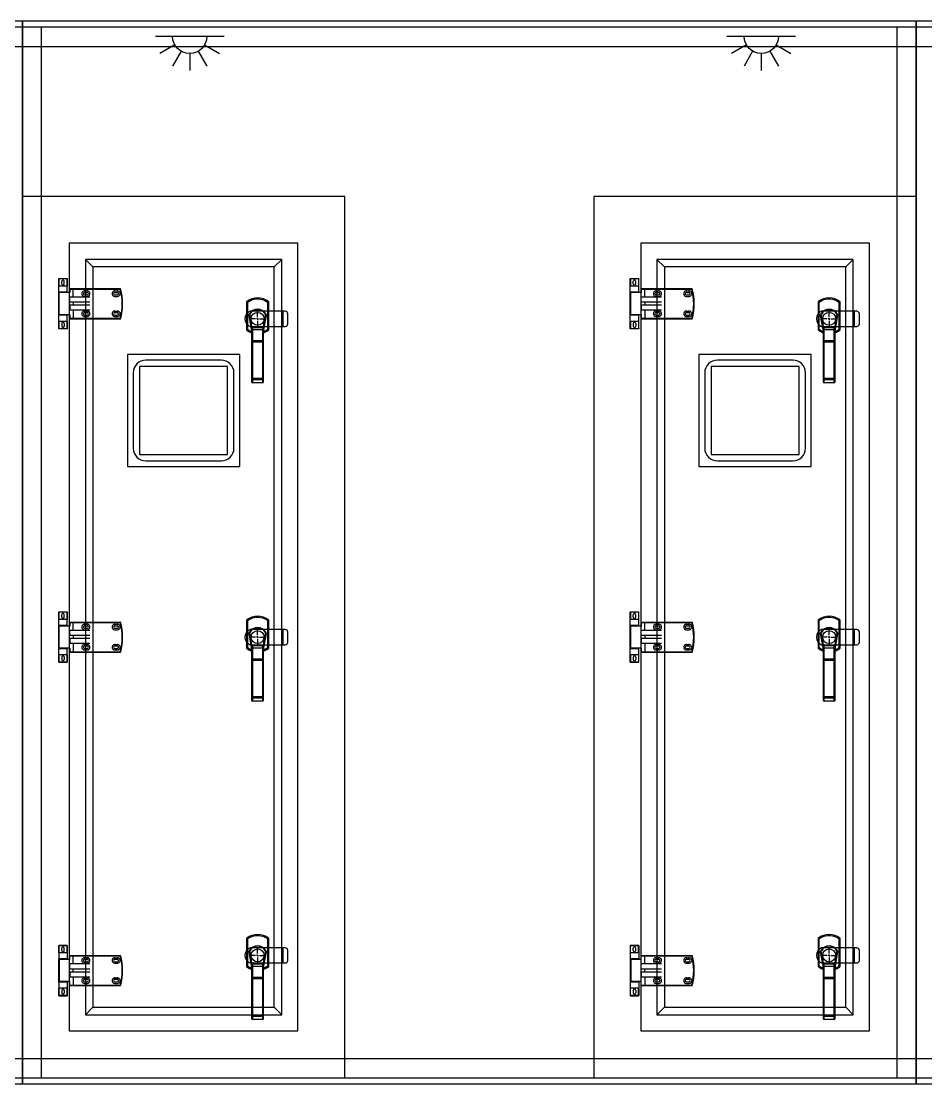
# Model space of a CAD drawing. Header units: millimetres. Extents: x -7350 to 21750, y -6100 to 14306.
# Drawn here: x 6410 to 8206, y 6 to 2110 of the extents above; entities that cross this region are included whole.
import ezdxf

# ---------------------------------------------------------------- set-up
doc = ezdxf.new("R2010")
doc.units = ezdxf.units.MM
for name, color, linetype in [('____', 7, 'Continuous'), ('Dim', 1, 'Continuous'), ('McDoor', 7, 'Continuous'), ('McFrame', 7, 'Continuous')]:
    doc.layers.add(name, color=color, linetype=linetype)

# ---------------------------------------------------------------- blocks, each defined once
blk = doc.blocks.new('MXE-B5 P P-Door_660_1750')
for p, q in [((640, 1750, 0), (0, 1750, 0)), ((0, 1750, 0), (0, 0, 0)), ((640, 0, 0), (640, 1750, 0)), ((125, 1625, 0), (140, 1610, 0)), ((515, 1625, 0), (125, 1625, 0)), ((125, 1625, 0), (125, 125, 0)), ((515, 1625, 0), (500, 1610, 0)), ((515, 125, 0), (515, 1625, 0)), ((500, 1610, 0), (140, 1610, 0)), ((140, 1610, 0), (140, 140, 0)), ((500, 140, 0), (500, 1610, 0)), ((445, 1540.9, 0), (445, 1484.9, 0)), ((447.4, 1486.1, 0), (447.4, 1539.7, 0)), ((486.6, 1539.7, 0), (486.6, 1486.1, 0)), ((489, 1484.9, 0), (489, 1540.9, 0)), ((456.4, 1488.7, 0), (451.5, 1516.4, 0)), ((482.5, 1516.4, 0), (477.6, 1488.7, 0)), ((449.5, 1513.9, 0), (455, 1482.8, 0)), ((479, 1482.8, 0), (484.5, 1513.9, 0)), ((455, 1484.6, 0), (455, 1483.9, 0)), ((455, 1483.9, 0), (455, 1461.3, 0)), ((457.4, 1485.7, 0), (457.4, 1489.4, 0)), ((476.6, 1489.4, 0), (457.4, 1489.4, 0)), ((457.4, 1485.7, 0), (476.6, 1485.7, 0)), ((457.4, 1463.2, 0), (457.4, 1485.7, 0)), ((476.6, 1489.4, 0), (476.6, 1485.7, 0)), ((476.6, 1485.7, 0), (476.6, 1463.2, 0)), ((479, 1482.8, 0), (479.2, 1485, 0)), ((479, 1483.9, 0), (479, 1484.6, 0)), ((479, 1461.3, 0), (479, 1483.9, 0)), ((457.4, 1461.3, 0), (455, 1461.3, 0)), ((455, 1461.3, 0), (455, 1388.5, 0)), ((457.4, 1461.3, 0), (457.4, 1463.2, 0)), ((476.6, 1463.2, 0), (457.4, 1463.2, 0)), ((457.4, 1461.3, 0), (476.6, 1461.3, 0)), ((457.4, 1388.5, 0), (457.4, 1461.3, 0)), ((476.6, 1461.3, 0), (476.6, 1463.2, 0)), ((476.6, 1461.3, 0), (479, 1461.3, 0)), ((476.6, 1461.3, 0), (476.6, 1388.5, 0)), ((479, 1388.5, 0), (479, 1461.3, 0)), ((457.4, 1388.5, 0), (455, 1388.5, 0)), ((455, 1388.5, 0), (455, 1382.1, 0)), ((457.4, 1388.5, 0), (457.4, 1386.3, 0)), ((476.6, 1388.5, 0), (457.4, 1388.5, 0)), ((457.4, 1386.3, 0), (476.6, 1386.3, 0)), ((457.4, 1379.9, 0), (457.4, 1386.3, 0)), ((457.4, 1379.9, 0), (457.4, 1379.7, 0)), ((476.6, 1379.9, 0), (457.4, 1379.9, 0)), ((476.6, 1379.7, 0), (457.4, 1379.7, 0)), ((479, 1388.5, 0), (476.6, 1388.5, 0)), ((476.6, 1388.5, 0), (476.6, 1386.3, 0)), ((476.6, 1386.3, 0), (476.6, 1379.9, 0)), ((476.6, 1379.9, 0), (476.6, 1379.7, 0)), ((479, 1382.1, 0), (479, 1388.5, 0)), ((445, 908.9, 0), (445, 852.9, 0)), ((447.4, 854.1, 0), (447.4, 907.7, 0)), ((486.6, 907.7, 0), (486.6, 854.1, 0)), ((489, 852.9, 0), (489, 908.9, 0)), ((456.4, 856.7, 0), (451.5, 884.4, 0)), ((482.5, 884.4, 0), (477.6, 856.7, 0)), ((449.5, 881.9, 0), (455, 850.8, 0)), ((479, 850.8, 0), (484.5, 881.9, 0)), ((455, 852.6, 0), (455, 851.9, 0)), ((455, 851.9, 0), (455, 829.3, 0)), ((457.4, 853.7, 0), (457.4, 857.4, 0)), ((476.6, 857.4, 0), (457.4, 857.4, 0)), ((457.4, 853.7, 0), (476.6, 853.7, 0)), ((457.4, 831.2, 0), (457.4, 853.7, 0)), ((476.6, 857.4, 0), (476.6, 853.7, 0)), ((476.6, 853.7, 0), (476.6, 831.2, 0)), ((479, 850.8, 0), (479.2, 853, 0)), ((479, 851.9, 0), (479, 852.6, 0)), ((479, 829.3, 0), (479, 851.9, 0)), ((457.4, 829.3, 0), (455, 829.3, 0)), ((455, 829.3, 0), (455, 756.5, 0)), ((457.4, 829.3, 0), (457.4, 831.2, 0)), ((476.6, 831.2, 0), (457.4, 831.2, 0)), ((457.4, 829.3, 0), (476.6, 829.3, 0)), ((457.4, 756.5, 0), (457.4, 829.3, 0)), ((476.6, 829.3, 0), (476.6, 831.2, 0)), ((476.6, 829.3, 0), (479, 829.3, 0)), ((476.6, 829.3, 0), (476.6, 756.5, 0)), ((479, 756.5, 0), (479, 829.3, 0)), ((457.4, 756.5, 0), (455, 756.5, 0)), ((455, 756.5, 0), (455, 750.1, 0)), ((457.4, 756.5, 0), (457.4, 754.3, 0)), ((476.6, 756.5, 0), (457.4, 756.5, 0)), ((457.4, 754.3, 0), (476.6, 754.3, 0)), ((457.4, 747.9, 0), (457.4, 754.3, 0)), ((457.4, 747.9, 0), (457.4, 747.7, 0)), ((476.6, 747.9, 0), (457.4, 747.9, 0)), ((476.6, 747.7, 0), (457.4, 747.7, 0)), ((479, 756.5, 0), (476.6, 756.5, 0)), ((476.6, 756.5, 0), (476.6, 754.3, 0)), ((476.6, 754.3, 0), (476.6, 747.9, 0)), ((476.6, 747.9, 0), (476.6, 747.7, 0)), ((479, 750.1, 0), (479, 756.5, 0)), ((445, 276.9, 0), (445, 220.9, 0)), ((447.4, 222.1, 0), (447.4, 275.7, 0)), ((486.6, 275.7, 0), (486.6, 222.1, 0)), ((489, 220.9, 0), (489, 276.9, 0)), ((449.5, 249.9, 0), (455, 218.8, 0)), ((456.4, 224.7, 0), (451.5, 252.4, 0)), ((482.5, 252.4, 0), (477.6, 224.7, 0)), ((479, 218.8, 0), (484.5, 249.9, 0)), ((455, 220.6, 0), (455, 219.9, 0)), ((455, 219.9, 0), (455, 197.3, 0)), ((457.4, 221.7, 0), (457.4, 225.4, 0)), ((476.6, 225.4, 0), (457.4, 225.4, 0)), ((457.4, 221.7, 0), (476.6, 221.7, 0)), ((457.4, 199.2, 0), (457.4, 221.7, 0)), ((476.6, 225.4, 0), (476.6, 221.7, 0)), ((476.6, 221.7, 0), (476.6, 199.2, 0)), ((479, 218.8, 0), (479.2, 221, 0)), ((479, 219.9, 0), (479, 220.6, 0)), ((479, 197.3, 0), (479, 219.9, 0)), ((457.4, 197.3, 0), (455, 197.3, 0)), ((455, 197.3, 0), (455, 124.5, 0)), ((457.4, 197.3, 0), (457.4, 199.2, 0)), ((476.6, 199.2, 0), (457.4, 199.2, 0)), ((457.4, 197.3, 0), (476.6, 197.3, 0)), ((457.4, 124.5, 0), (457.4, 197.3, 0)), ((476.6, 197.3, 0), (476.6, 199.2, 0)), ((476.6, 197.3, 0), (479, 197.3, 0)), ((476.6, 197.3, 0), (476.6, 124.5, 0)), ((479, 124.5, 0), (479, 197.3, 0)), ((140, 140, 0), (125, 125, 0)), ((140, 140, 0), (500, 140, 0)), ((500, 140, 0), (515, 125, 0)), ((125, 125, 0), (515, 125, 0)), ((457.4, 124.5, 0), (455, 124.5, 0)), ((455, 124.5, 0), (455, 118.1, 0)), ((457.4, 124.5, 0), (457.4, 122.3, 0)), ((476.6, 124.5, 0), (457.4, 124.5, 0)), ((457.4, 122.3, 0), (476.6, 122.3, 0)), ((457.4, 115.9, 0), (457.4, 122.3, 0)), ((457.4, 115.9, 0), (457.4, 115.7, 0)), ((476.6, 115.9, 0), (457.4, 115.9, 0)), ((476.6, 115.7, 0), (457.4, 115.7, 0)), ((479, 124.5, 0), (476.6, 124.5, 0)), ((476.6, 124.5, 0), (476.6, 122.3, 0)), ((476.6, 122.3, 0), (476.6, 115.9, 0)), ((476.6, 115.9, 0), (476.6, 115.7, 0)), ((479, 118.1, 0), (479, 124.5, 0)), ((0, 0, 0), (640, 0, 0))]:
    blk.add_line(p, q)
at = {"elevation": 0}
for points in [[(450.8, 1516.8), (450.8, 1516.8), (450.8, 1516.8), (450.9, 1516.7), (451, 1516.7), (451.1, 1516.6), (451.2, 1516.6), (451.3, 1516.5), (451.5, 1516.4)], [(483.2, 1516.8), (483.2, 1516.8), (483.2, 1516.8), (483.1, 1516.7), (483, 1516.7), (482.9, 1516.6), (482.8, 1516.6), (482.7, 1516.5), (482.5, 1516.4)], [(454.8, 1485), (454.9, 1484), (454.9, 1483.4), (455, 1482.9), (455, 1482.8)], [(456.4, 1488.7), (456.4, 1488.6), (456.5, 1488.5), (456.6, 1488.4), (456.6, 1488.3), (456.7, 1488.2), (456.8, 1488.1), (456.8, 1488.1), (456.9, 1488)], [(477.1, 1488), (477.2, 1488.1), (477.2, 1488.1), (477.3, 1488.2), (477.4, 1488.3), (477.4, 1488.4), (477.5, 1488.5), (477.6, 1488.6), (477.6, 1488.7)], [(450.8, 884.8), (450.8, 884.8), (450.8, 884.8), (450.9, 884.7), (451, 884.7), (451.1, 884.6), (451.2, 884.6), (451.3, 884.5), (451.5, 884.4)], [(483.2, 884.8), (483.2, 884.8), (483.2, 884.8), (483.1, 884.7), (483, 884.7), (482.9, 884.6), (482.8, 884.6), (482.7, 884.5), (482.5, 884.4)], [(454.8, 853), (454.9, 852), (454.9, 851.4), (455, 850.9), (455, 850.8)], [(456.4, 856.7), (456.4, 856.6), (456.5, 856.5), (456.6, 856.4), (456.6, 856.3), (456.7, 856.2), (456.8, 856.1), (456.8, 856.1), (456.9, 856)], [(477.1, 856), (477.2, 856.1), (477.2, 856.1), (477.3, 856.2), (477.4, 856.3), (477.4, 856.4), (477.5, 856.5), (477.6, 856.6), (477.6, 856.7)], [(450.8, 252.8), (450.8, 252.8), (450.8, 252.8), (450.9, 252.7), (451, 252.7), (451.1, 252.6), (451.2, 252.6), (451.3, 252.5), (451.5, 252.4)], [(483.2, 252.8), (483.2, 252.8), (483.2, 252.8), (483.1, 252.7), (483, 252.7), (482.9, 252.6), (482.8, 252.6), (482.7, 252.5), (482.5, 252.4)], [(454.8, 221), (454.9, 220), (454.9, 219.4), (455, 218.9), (455, 218.8)], [(456.4, 224.7), (456.4, 224.6), (456.5, 224.5), (456.6, 224.4), (456.6, 224.3), (456.7, 224.2), (456.8, 224.1), (456.8, 224.1), (456.9, 224)], [(477.1, 224), (477.2, 224.1), (477.2, 224.1), (477.3, 224.2), (477.4, 224.3), (477.4, 224.4), (477.5, 224.5), (477.6, 224.6), (477.6, 224.7)]]:
    blk.add_lwpolyline(points, dxfattribs=at)
for points in [[(452, 1492), (522, 1492, 0.414214), (527, 1497), (527, 1517, 0.414214), (522, 1522), (452, 1522)], [(452, 860), (522, 860, 0.414214), (527, 865), (527, 885, 0.414214), (522, 890), (452, 890)], [(452, 228), (522, 228, 0.414214), (527, 233), (527, 253, 0.414214), (522, 258), (452, 258)]]:
    blk.add_lwpolyline(points, format="xyb", dxfattribs=at)
for centre in [(467, 1507, 0), (467, 875, 0), (467, 243, 0)]:
    blk.add_circle(centre, 12.8)
for centre, radius, start, end in [((467, 1512.9, 0), 35.6, 51.8428, 128.1572), ((467, 1512.9, 0), 33.2, 78.3893, 126.1713), ((467, 1512.9, 0), 33.2, 53.8287, 102.95), ((458.2, 1507, 0), 16.3, 112.6199, 247.3801), ((467, 1507, 0), 18.9, 31.1991, 148.8009), ((467, 1507, 0), 18.1, 31.1991, 148.8009), ((450.3, 1514, 0), 0.8, 157.2035, 190), ((483.7, 1514, 0), 0.8, 350, 22.7965), ((467, 1512.9, 0), 35.6, 231.8428, 250.3062), ((467, 1512.9, 0), 33.2, 233.8287, 248.817), ((454.5, 1484.5, 0), 0.518, 4.6656, 55.412), ((457.2, 1483.6, 0), 2.18, 83.4591, 171.4483), ((452.6, 1482.4, 0), 2.4, 0, 10), ((476.8, 1483.6, 0), 2.18, 8.5517, 96.5409), ((467, 1512.9, 0), 33.2, 291.183, 306.1713), ((479.5, 1484.5, 0), 0.518, 124.5882, 175.3345), ((467, 1512.9, 0), 35.6, 289.6938, 308.1572), ((481.4, 1482.4, 0), 2.4, 170, 180), ((457.2, 1461, 0), 2.18, 83.4591, 171.4483), ((476.8, 1461, 0), 2.18, 8.5518, 96.5408), ((457.3, 1388.6, 0), 2.31, 182.5367, 272.3301), ((457.3, 1382.2, 0), 2.31, 182.5367, 272.3301), ((457.4, 1382.1, 0), 2.4, 180, 270), ((476.7, 1388.6, 0), 2.31, 267.67, 357.4633), ((476.7, 1382.2, 0), 2.31, 267.67, 357.4633), ((476.6, 1382.1, 0), 2.4, 270, 0), ((467, 880.9, 0), 35.6, 51.8428, 128.1572), ((467, 880.9, 0), 33.2, 78.3893, 126.1713), ((467, 880.9, 0), 33.2, 53.8287, 102.95), ((458.2, 875, 0), 16.3, 112.6199, 247.3801), ((467, 875, 0), 18.9, 31.1991, 148.8009), ((467, 875, 0), 18.1, 31.1991, 148.8009), ((450.3, 882, 0), 0.8, 157.2035, 190), ((483.7, 882, 0), 0.8, 350, 22.7965), ((467, 880.9, 0), 35.6, 231.8428, 250.3062), ((467, 880.9, 0), 33.2, 233.8287, 248.817), ((454.5, 852.5, 0), 0.518, 4.6656, 55.412), ((457.2, 851.6, 0), 2.18, 83.4591, 171.4483), ((452.6, 850.4, 0), 2.4, 0, 10), ((476.8, 851.6, 0), 2.18, 8.5517, 96.5409), ((467, 880.9, 0), 33.2, 291.183, 306.1713), ((479.5, 852.5, 0), 0.518, 124.5882, 175.3345), ((467, 880.9, 0), 35.6, 289.6938, 308.1572), ((481.4, 850.4, 0), 2.4, 170, 180), ((457.2, 829, 0), 2.18, 83.4591, 171.4483), ((476.8, 829, 0), 2.18, 8.5518, 96.5408), ((457.3, 756.6, 0), 2.31, 182.5367, 272.3301), ((457.3, 750.2, 0), 2.31, 182.5367, 272.3301), ((457.4, 750.1, 0), 2.4, 180, 270), ((476.7, 756.6, 0), 2.31, 267.67, 357.4633), ((476.7, 750.2, 0), 2.31, 267.67, 357.4633), ((476.6, 750.1, 0), 2.4, 270, 0), ((467, 248.9, 0), 35.6, 51.8428, 128.1572), ((467, 248.9, 0), 33.2, 78.3893, 126.1713), ((467, 248.9, 0), 33.2, 53.8287, 102.95), ((458.2, 243, 0), 16.3, 112.6199, 247.3801), ((467, 243, 0), 18.9, 31.1991, 148.8009), ((467, 243, 0), 18.1, 31.1991, 148.8009), ((450.3, 250, 0), 0.8, 157.2035, 190), ((483.7, 250, 0), 0.8, 350, 22.7965), ((467, 248.9, 0), 35.6, 231.8428, 250.3062), ((467, 248.9, 0), 33.2, 233.8287, 248.817), ((454.5, 220.5, 0), 0.518, 4.6656, 55.412), ((457.2, 219.6, 0), 2.18, 83.4591, 171.4483), ((452.6, 218.4, 0), 2.4, 0, 10), ((476.8, 219.6, 0), 2.18, 8.5517, 96.5409), ((467, 248.9, 0), 33.2, 291.183, 306.1713), ((479.5, 220.5, 0), 0.518, 124.5882, 175.3345), ((467, 248.9, 0), 35.6, 289.6938, 308.1572), ((481.4, 218.4, 0), 2.4, 170, 180), ((457.2, 197, 0), 2.18, 83.4591, 171.4483), ((476.8, 197, 0), 2.18, 8.5518, 96.5408), ((457.3, 124.6, 0), 2.31, 182.5367, 272.3301), ((457.3, 118.2, 0), 2.31, 182.5367, 272.3301), ((457.4, 118.1, 0), 2.4, 180, 270), ((476.7, 124.6, 0), 2.31, 267.67, 357.4633), ((476.7, 118.2, 0), 2.31, 267.67, 357.4633), ((476.6, 118.1, 0), 2.4, 270, 0)]:
    blk.add_arc(centre, radius, start, end)
for points in [[(445, 1540.9, 0), (445.8, 1540.5, 0), (446.6, 1540.1, 0), (447.4, 1539.7, 0)], [(489, 1540.9, 0), (488.2, 1540.5, 0), (487.4, 1540.1, 0), (486.6, 1539.7, 0)], [(447.4, 1486.1, 0), (446.6, 1485.7, 0), (445.8, 1485.3, 0), (445, 1484.9, 0)], [(456.9, 1488, 0), (457.1, 1488.4, 0), (457.2, 1488.9, 0), (457.4, 1489.4, 0)], [(477.1, 1488, 0), (476.9, 1488.4, 0), (476.8, 1488.9, 0), (476.6, 1489.4, 0)], [(489, 1484.9, 0), (488.2, 1485.3, 0), (487.4, 1485.7, 0), (486.6, 1486.1, 0)], [(445, 908.9, 0), (445.8, 908.5, 0), (446.6, 908.1, 0), (447.4, 907.7, 0)], [(489, 908.9, 0), (488.2, 908.5, 0), (487.4, 908.1, 0), (486.6, 907.7, 0)], [(447.4, 854.1, 0), (446.6, 853.7, 0), (445.8, 853.3, 0), (445, 852.9, 0)], [(456.9, 856, 0), (457.1, 856.4, 0), (457.2, 856.9, 0), (457.4, 857.4, 0)], [(477.1, 856, 0), (476.9, 856.4, 0), (476.8, 856.9, 0), (476.6, 857.4, 0)], [(489, 852.9, 0), (488.2, 853.3, 0), (487.4, 853.7, 0), (486.6, 854.1, 0)], [(445, 276.9, 0), (445.8, 276.5, 0), (446.6, 276.1, 0), (447.4, 275.7, 0)], [(489, 276.9, 0), (488.2, 276.5, 0), (487.4, 276.1, 0), (486.6, 275.7, 0)], [(447.4, 222.1, 0), (446.6, 221.7, 0), (445.8, 221.3, 0), (445, 220.9, 0)], [(456.9, 224, 0), (457.1, 224.4, 0), (457.2, 224.9, 0), (457.4, 225.4, 0)], [(477.1, 224, 0), (476.9, 224.4, 0), (476.8, 224.9, 0), (476.6, 225.4, 0)], [(489, 220.9, 0), (488.2, 221.3, 0), (487.4, 221.7, 0), (486.6, 222.1, 0)]]:
    blk.add_open_spline(points, degree=3)
for points, knots in [([(450.8, 1516.8, 0), (450.6, 1516.6, 0), (450.5, 1516.3, 0), (450.2, 1515.8, 0), (450.1, 1515.6, 0), (449.9, 1515.1, 0), (449.8, 1514.9, 0), (449.6, 1514.6, 0), (449.6, 1514.5, 0), (449.6, 1514.4, 0), (449.6, 1514.4, 0), (449.5, 1514.3, 0), (449.5, 1514.3, 0), (449.5, 1514.3, 0)], [0, 0, 0, 0, 0.25, 0.25, 0.5, 0.5, 0.75, 0.75, 0.875, 0.875, 0.9375, 0.9375, 1, 1, 1, 1]), ([(449.5, 1513.9, 0), (449.5, 1513.9, 0), (449.5, 1513.9, 0), (449.6, 1514, 0), (449.6, 1514.1, 0), (449.7, 1514.3, 0), (449.8, 1514.4, 0), (450, 1514.6, 0), (450, 1514.7, 0), (450.2, 1514.9, 0), (450.3, 1515.1, 0), (450.5, 1515.3, 0), (450.7, 1515.5, 0), (451, 1515.9, 0), (451.2, 1516.1, 0), (451.5, 1516.4, 0)], [0, 0, 0, 0, 0.125, 0.125, 0.25, 0.25, 0.375, 0.375, 0.5, 0.5, 0.625, 0.625, 0.75, 0.75, 1, 1, 1, 1]), ([(482.5, 1516.4, 0), (482.8, 1516.1, 0), (483, 1515.9, 0), (483.4, 1515.5, 0), (483.5, 1515.3, 0), (483.7, 1515.1, 0), (483.8, 1514.9, 0), (484, 1514.7, 0), (484, 1514.6, 0), (484.2, 1514.4, 0), (484.3, 1514.3, 0), (484.4, 1514.1, 0), (484.4, 1514, 0), (484.5, 1513.9, 0), (484.5, 1513.9, 0), (484.5, 1513.9, 0)], [0, 0, 0, 0, 0.25, 0.25, 0.375, 0.375, 0.5, 0.5, 0.625, 0.625, 0.75, 0.75, 0.875, 0.875, 1, 1, 1, 1]), ([(484.5, 1514.3, 0), (484.5, 1514.3, 0), (484.5, 1514.3, 0), (484.4, 1514.4, 0), (484.4, 1514.4, 0), (484.4, 1514.5, 0), (484.4, 1514.6, 0), (484.3, 1514.8, 0), (484.2, 1514.9, 0), (484.1, 1515.1, 0), (484.1, 1515.2, 0), (483.9, 1515.6, 0), (483.8, 1515.8, 0), (483.5, 1516.3, 0), (483.4, 1516.6, 0), (483.2, 1516.8, 0)], [0, 0, 0, 0, 0.0625, 0.0625, 0.125, 0.125, 0.25, 0.25, 0.375, 0.375, 0.5, 0.5, 0.75, 0.75, 1, 1, 1, 1]), ([(456.4, 1488.7, 0), (456.3, 1488.5, 0), (456.1, 1488.4, 0), (455.8, 1488.1, 0), (455.7, 1488, 0), (455.5, 1487.7, 0), (455.4, 1487.6, 0), (455.2, 1487.3, 0), (455.1, 1487.2, 0), (454.9, 1486.7, 0), (454.8, 1486.4, 0), (454.7, 1485.7, 0), (454.7, 1485.3, 0), (454.8, 1485, 0)], [0, 0, 0, 0, 0.125, 0.125, 0.25, 0.25, 0.375, 0.375, 0.5, 0.5, 0.75, 0.75, 1, 1, 1, 1]), ([(455, 1484.6, 0), (455, 1484.7, 0), (455, 1484.9, 0), (455.1, 1485.2, 0), (455.1, 1485.4, 0), (455.2, 1485.7, 0), (455.3, 1485.8, 0), (455.5, 1486.1, 0), (455.6, 1486.2, 0), (455.8, 1486.4, 0), (455.9, 1486.5, 0), (456.2, 1486.8, 0), (456.3, 1486.9, 0), (456.5, 1487.2, 0), (456.6, 1487.4, 0), (456.8, 1487.7, 0), (456.8, 1487.8, 0), (456.9, 1488, 0)], [0, 0, 0, 0, 0.125, 0.125, 0.25, 0.25, 0.375, 0.375, 0.5, 0.5, 0.625, 0.625, 0.75, 0.75, 0.875, 0.875, 1, 1, 1, 1]), ([(456.4, 1488.7, 0), (456.5, 1488.8, 0), (456.7, 1488.9, 0), (456.9, 1489, 0), (457, 1489.2, 0), (457.2, 1489.3, 0), (457.4, 1489.4, 0), (457.4, 1489.4, 0), (457.4, 1489.4, 0), (457.4, 1489.4, 0)], [0, 0, 0, 0, 0.000785588, 0.000785588, 0.000785588, 0.001571314, 0.001571314, 0.001571314, 0.001586806, 0.001586806, 0.001586806, 0.001586806]), ([(477.6, 1488.7, 0), (477.5, 1488.8, 0), (477.3, 1488.9, 0), (477.1, 1489, 0), (477, 1489.2, 0), (476.8, 1489.3, 0), (476.6, 1489.4, 0), (476.6, 1489.4, 0), (476.6, 1489.4, 0), (476.6, 1489.4, 0)], [0, 0, 0, 0, 0.000785588, 0.000785588, 0.000785588, 0.001571314, 0.001571314, 0.001571314, 0.001586806, 0.001586806, 0.001586806, 0.001586806]), ([(477.1, 1488, 0), (477.2, 1487.8, 0), (477.2, 1487.7, 0), (477.4, 1487.4, 0), (477.5, 1487.2, 0), (477.7, 1486.9, 0), (477.8, 1486.8, 0), (478.1, 1486.5, 0), (478.2, 1486.4, 0), (478.4, 1486.2, 0), (478.5, 1486.1, 0), (478.7, 1485.8, 0), (478.8, 1485.7, 0), (478.9, 1485.4, 0), (478.9, 1485.2, 0), (479, 1484.9, 0), (479, 1484.7, 0), (479, 1484.6, 0)], [0, 0, 0, 0, 0.125, 0.125, 0.25, 0.25, 0.375, 0.375, 0.5, 0.5, 0.625, 0.625, 0.75, 0.75, 0.875, 0.875, 1, 1, 1, 1]), ([(479.2, 1485, 0), (479.3, 1485.3, 0), (479.3, 1485.7, 0), (479.2, 1486.2, 0), (479.2, 1486.4, 0), (479.1, 1486.7, 0), (479.1, 1486.9, 0), (478.9, 1487.2, 0), (478.8, 1487.3, 0), (478.6, 1487.6, 0), (478.5, 1487.7, 0), (478.3, 1488, 0), (478.2, 1488.1, 0), (477.9, 1488.4, 0), (477.7, 1488.5, 0), (477.6, 1488.7, 0)], [0, 0, 0, 0, 0.25, 0.25, 0.375, 0.375, 0.5, 0.5, 0.625, 0.625, 0.75, 0.75, 0.875, 0.875, 1, 1, 1, 1]), ([(450.8, 884.8, 0), (450.6, 884.6, 0), (450.5, 884.3, 0), (450.2, 883.8, 0), (450.1, 883.6, 0), (449.9, 883.1, 0), (449.8, 882.9, 0), (449.6, 882.6, 0), (449.6, 882.5, 0), (449.6, 882.4, 0), (449.6, 882.4, 0), (449.5, 882.3, 0), (449.5, 882.3, 0), (449.5, 882.3, 0)], [0, 0, 0, 0, 0.25, 0.25, 0.5, 0.5, 0.75, 0.75, 0.875, 0.875, 0.9375, 0.9375, 1, 1, 1, 1]), ([(449.5, 881.9, 0), (449.5, 881.9, 0), (449.5, 881.9, 0), (449.6, 882, 0), (449.6, 882.1, 0), (449.7, 882.3, 0), (449.8, 882.4, 0), (450, 882.6, 0), (450, 882.7, 0), (450.2, 882.9, 0), (450.3, 883.1, 0), (450.5, 883.3, 0), (450.7, 883.5, 0), (451, 883.9, 0), (451.2, 884.1, 0), (451.5, 884.4, 0)], [0, 0, 0, 0, 0.125, 0.125, 0.25, 0.25, 0.375, 0.375, 0.5, 0.5, 0.625, 0.625, 0.75, 0.75, 1, 1, 1, 1]), ([(482.5, 884.4, 0), (482.8, 884.1, 0), (483, 883.9, 0), (483.4, 883.5, 0), (483.5, 883.3, 0), (483.7, 883.1, 0), (483.8, 882.9, 0), (484, 882.7, 0), (484, 882.6, 0), (484.2, 882.4, 0), (484.3, 882.3, 0), (484.4, 882.1, 0), (484.4, 882, 0), (484.5, 881.9, 0), (484.5, 881.9, 0), (484.5, 881.9, 0)], [0, 0, 0, 0, 0.25, 0.25, 0.375, 0.375, 0.5, 0.5, 0.625, 0.625, 0.75, 0.75, 0.875, 0.875, 1, 1, 1, 1]), ([(484.5, 882.3, 0), (484.5, 882.3, 0), (484.5, 882.3, 0), (484.4, 882.4, 0), (484.4, 882.4, 0), (484.4, 882.5, 0), (484.4, 882.6, 0), (484.3, 882.8, 0), (484.2, 882.9, 0), (484.1, 883.1, 0), (484.1, 883.2, 0), (483.9, 883.6, 0), (483.8, 883.8, 0), (483.5, 884.3, 0), (483.4, 884.6, 0), (483.2, 884.8, 0)], [0, 0, 0, 0, 0.0625, 0.0625, 0.125, 0.125, 0.25, 0.25, 0.375, 0.375, 0.5, 0.5, 0.75, 0.75, 1, 1, 1, 1]), ([(456.4, 856.7, 0), (456.3, 856.5, 0), (456.1, 856.4, 0), (455.8, 856.1, 0), (455.7, 856, 0), (455.5, 855.7, 0), (455.4, 855.6, 0), (455.2, 855.3, 0), (455.1, 855.2, 0), (454.9, 854.7, 0), (454.8, 854.4, 0), (454.7, 853.7, 0), (454.7, 853.3, 0), (454.8, 853, 0)], [0, 0, 0, 0, 0.125, 0.125, 0.25, 0.25, 0.375, 0.375, 0.5, 0.5, 0.75, 0.75, 1, 1, 1, 1]), ([(455, 852.6, 0), (455, 852.7, 0), (455, 852.9, 0), (455.1, 853.2, 0), (455.1, 853.4, 0), (455.2, 853.7, 0), (455.3, 853.8, 0), (455.5, 854.1, 0), (455.6, 854.2, 0), (455.8, 854.4, 0), (455.9, 854.5, 0), (456.2, 854.8, 0), (456.3, 854.9, 0), (456.5, 855.2, 0), (456.6, 855.4, 0), (456.8, 855.7, 0), (456.8, 855.8, 0), (456.9, 856, 0)], [0, 0, 0, 0, 0.125, 0.125, 0.25, 0.25, 0.375, 0.375, 0.5, 0.5, 0.625, 0.625, 0.75, 0.75, 0.875, 0.875, 1, 1, 1, 1]), ([(456.4, 856.7, 0), (456.5, 856.8, 0), (456.7, 856.9, 0), (456.9, 857, 0), (457, 857.2, 0), (457.2, 857.3, 0), (457.4, 857.4, 0), (457.4, 857.4, 0), (457.4, 857.4, 0), (457.4, 857.4, 0)], [0, 0, 0, 0, 0.000785588, 0.000785588, 0.000785588, 0.001571314, 0.001571314, 0.001571314, 0.001586806, 0.001586806, 0.001586806, 0.001586806]), ([(477.6, 856.7, 0), (477.5, 856.8, 0), (477.3, 856.9, 0), (477.1, 857, 0), (477, 857.2, 0), (476.8, 857.3, 0), (476.6, 857.4, 0), (476.6, 857.4, 0), (476.6, 857.4, 0), (476.6, 857.4, 0)], [0, 0, 0, 0, 0.000785588, 0.000785588, 0.000785588, 0.001571314, 0.001571314, 0.001571314, 0.001586806, 0.001586806, 0.001586806, 0.001586806]), ([(477.1, 856, 0), (477.2, 855.8, 0), (477.2, 855.7, 0), (477.4, 855.4, 0), (477.5, 855.2, 0), (477.7, 854.9, 0), (477.8, 854.8, 0), (478.1, 854.5, 0), (478.2, 854.4, 0), (478.4, 854.2, 0), (478.5, 854.1, 0), (478.7, 853.8, 0), (478.8, 853.7, 0), (478.9, 853.4, 0), (478.9, 853.2, 0), (479, 852.9, 0), (479, 852.7, 0), (479, 852.6, 0)], [0, 0, 0, 0, 0.125, 0.125, 0.25, 0.25, 0.375, 0.375, 0.5, 0.5, 0.625, 0.625, 0.75, 0.75, 0.875, 0.875, 1, 1, 1, 1]), ([(479.2, 853, 0), (479.3, 853.3, 0), (479.3, 853.7, 0), (479.2, 854.2, 0), (479.2, 854.4, 0), (479.1, 854.7, 0), (479.1, 854.9, 0), (478.9, 855.2, 0), (478.8, 855.3, 0), (478.6, 855.6, 0), (478.5, 855.7, 0), (478.3, 856, 0), (478.2, 856.1, 0), (477.9, 856.4, 0), (477.7, 856.5, 0), (477.6, 856.7, 0)], [0, 0, 0, 0, 0.25, 0.25, 0.375, 0.375, 0.5, 0.5, 0.625, 0.625, 0.75, 0.75, 0.875, 0.875, 1, 1, 1, 1]), ([(450.8, 252.8, 0), (450.6, 252.6, 0), (450.5, 252.3, 0), (450.2, 251.8, 0), (450.1, 251.6, 0), (449.9, 251.1, 0), (449.8, 250.9, 0), (449.6, 250.6, 0), (449.6, 250.5, 0), (449.6, 250.4, 0), (449.6, 250.4, 0), (449.5, 250.3, 0), (449.5, 250.3, 0), (449.5, 250.3, 0)], [0, 0, 0, 0, 0.25, 0.25, 0.5, 0.5, 0.75, 0.75, 0.875, 0.875, 0.9375, 0.9375, 1, 1, 1, 1]), ([(484.5, 250.3, 0), (484.5, 250.3, 0), (484.5, 250.3, 0), (484.4, 250.4, 0), (484.4, 250.4, 0), (484.4, 250.5, 0), (484.4, 250.6, 0), (484.3, 250.8, 0), (484.2, 250.9, 0), (484.1, 251.1, 0), (484.1, 251.2, 0), (483.9, 251.6, 0), (483.8, 251.8, 0), (483.5, 252.3, 0), (483.4, 252.6, 0), (483.2, 252.8, 0)], [0, 0, 0, 0, 0.0625, 0.0625, 0.125, 0.125, 0.25, 0.25, 0.375, 0.375, 0.5, 0.5, 0.75, 0.75, 1, 1, 1, 1]), ([(449.5, 249.9, 0), (449.5, 249.9, 0), (449.5, 249.9, 0), (449.6, 250, 0), (449.6, 250.1, 0), (449.7, 250.3, 0), (449.8, 250.4, 0), (450, 250.6, 0), (450, 250.7, 0), (450.2, 250.9, 0), (450.3, 251.1, 0), (450.5, 251.3, 0), (450.7, 251.5, 0), (451, 251.9, 0), (451.2, 252.1, 0), (451.5, 252.4, 0)], [0, 0, 0, 0, 0.125, 0.125, 0.25, 0.25, 0.375, 0.375, 0.5, 0.5, 0.625, 0.625, 0.75, 0.75, 1, 1, 1, 1]), ([(482.5, 252.4, 0), (482.8, 252.1, 0), (483, 251.9, 0), (483.4, 251.5, 0), (483.5, 251.3, 0), (483.7, 251.1, 0), (483.8, 250.9, 0), (484, 250.7, 0), (484, 250.6, 0), (484.2, 250.4, 0), (484.3, 250.3, 0), (484.4, 250.1, 0), (484.4, 250, 0), (484.5, 249.9, 0), (484.5, 249.9, 0), (484.5, 249.9, 0)], [0, 0, 0, 0, 0.25, 0.25, 0.375, 0.375, 0.5, 0.5, 0.625, 0.625, 0.75, 0.75, 0.875, 0.875, 1, 1, 1, 1]), ([(456.4, 224.7, 0), (456.3, 224.5, 0), (456.1, 224.4, 0), (455.8, 224.1, 0), (455.7, 224, 0), (455.5, 223.7, 0), (455.4, 223.6, 0), (455.2, 223.3, 0), (455.1, 223.2, 0), (454.9, 222.7, 0), (454.8, 222.4, 0), (454.7, 221.7, 0), (454.7, 221.3, 0), (454.8, 221, 0)], [0, 0, 0, 0, 0.125, 0.125, 0.25, 0.25, 0.375, 0.375, 0.5, 0.5, 0.75, 0.75, 1, 1, 1, 1]), ([(455, 220.6, 0), (455, 220.7, 0), (455, 220.9, 0), (455.1, 221.2, 0), (455.1, 221.4, 0), (455.2, 221.7, 0), (455.3, 221.8, 0), (455.5, 222.1, 0), (455.6, 222.2, 0), (455.8, 222.4, 0), (455.9, 222.5, 0), (456.2, 222.8, 0), (456.3, 222.9, 0), (456.5, 223.2, 0), (456.6, 223.4, 0), (456.8, 223.7, 0), (456.8, 223.8, 0), (456.9, 224, 0)], [0, 0, 0, 0, 0.125, 0.125, 0.25, 0.25, 0.375, 0.375, 0.5, 0.5, 0.625, 0.625, 0.75, 0.75, 0.875, 0.875, 1, 1, 1, 1]), ([(456.4, 224.7, 0), (456.5, 224.8, 0), (456.7, 224.9, 0), (456.9, 225, 0), (457, 225.2, 0), (457.2, 225.3, 0), (457.4, 225.4, 0), (457.4, 225.4, 0), (457.4, 225.4, 0), (457.4, 225.4, 0)], [0, 0, 0, 0, 0.000785588, 0.000785588, 0.000785588, 0.001571314, 0.001571314, 0.001571314, 0.001586806, 0.001586806, 0.001586806, 0.001586806]), ([(477.6, 224.7, 0), (477.5, 224.8, 0), (477.3, 224.9, 0), (477.1, 225, 0), (477, 225.2, 0), (476.8, 225.3, 0), (476.6, 225.4, 0), (476.6, 225.4, 0), (476.6, 225.4, 0), (476.6, 225.4, 0)], [0, 0, 0, 0, 0.000785588, 0.000785588, 0.000785588, 0.001571314, 0.001571314, 0.001571314, 0.001586806, 0.001586806, 0.001586806, 0.001586806]), ([(477.1, 224, 0), (477.2, 223.8, 0), (477.2, 223.7, 0), (477.4, 223.4, 0), (477.5, 223.2, 0), (477.7, 222.9, 0), (477.8, 222.8, 0), (478.1, 222.5, 0), (478.2, 222.4, 0), (478.4, 222.2, 0), (478.5, 222.1, 0), (478.7, 221.8, 0), (478.8, 221.7, 0), (478.9, 221.4, 0), (478.9, 221.2, 0), (479, 220.9, 0), (479, 220.7, 0), (479, 220.6, 0)], [0, 0, 0, 0, 0.125, 0.125, 0.25, 0.25, 0.375, 0.375, 0.5, 0.5, 0.625, 0.625, 0.75, 0.75, 0.875, 0.875, 1, 1, 1, 1]), ([(479.2, 221, 0), (479.3, 221.3, 0), (479.3, 221.7, 0), (479.2, 222.2, 0), (479.2, 222.4, 0), (479.1, 222.7, 0), (479.1, 222.9, 0), (478.9, 223.2, 0), (478.8, 223.3, 0), (478.6, 223.6, 0), (478.5, 223.7, 0), (478.3, 224, 0), (478.2, 224.1, 0), (477.9, 224.4, 0), (477.7, 224.5, 0), (477.6, 224.7, 0)], [0, 0, 0, 0, 0.25, 0.25, 0.375, 0.375, 0.5, 0.5, 0.625, 0.625, 0.75, 0.75, 0.875, 0.875, 1, 1, 1, 1])]:
    blk.add_open_spline(points, degree=3, knots=knots)
at = {"layer": 'Dim', "color": 0}
for p, q in [((467, 1511, 0), (467, 1521.8, 0)), ((463, 1507, 0), (452.2, 1507, 0)), ((467, 1507, 0), (465, 1507, 0)), ((467, 1507, 0), (465, 1507, 0)), ((467, 1507, 0), (467, 1509, 0)), ((467, 1507, 0), (467, 1509, 0)), ((467, 1507, 0), (469, 1507, 0)), ((467, 1507, 0), (467, 1505, 0)), ((467, 1507, 0), (469, 1507, 0)), ((467, 1507, 0), (467, 1505, 0)), ((467, 1503, 0), (467, 1492.2, 0)), ((471, 1507, 0), (481.8, 1507, 0)), ((467, 879, 0), (467, 889.8, 0)), ((463, 875, 0), (452.2, 875, 0)), ((467, 875, 0), (465, 875, 0)), ((467, 875, 0), (465, 875, 0)), ((467, 875, 0), (467, 877, 0)), ((467, 875, 0), (467, 877, 0)), ((467, 875, 0), (469, 875, 0)), ((467, 875, 0), (467, 873, 0)), ((467, 875, 0), (469, 875, 0)), ((467, 875, 0), (467, 873, 0)), ((467, 871, 0), (467, 860.2, 0)), ((471, 875, 0), (481.8, 875, 0)), ((467, 247, 0), (467, 257.8, 0)), ((463, 243, 0), (452.2, 243, 0)), ((467, 243, 0), (465, 243, 0)), ((467, 243, 0), (465, 243, 0)), ((467, 243, 0), (467, 245, 0)), ((467, 243, 0), (467, 245, 0)), ((467, 243, 0), (469, 243, 0)), ((467, 243, 0), (467, 241, 0)), ((467, 243, 0), (469, 243, 0)), ((467, 243, 0), (467, 241, 0)), ((467, 239, 0), (467, 228.2, 0)), ((471, 243, 0), (481.8, 243, 0))]:
    blk.add_line(p, q, dxfattribs=at)
at = {"layer": 'McFrame', "color": 5}
for p, q in [((547, 1657, 0), (93, 1657, 0)), ((93, 1657, 0), (93, 93, 0)), ((547, 93, 0), (547, 1657, 0)), ((78, 1576.5, 0), (78, 1581.5, 0)), ((83, 1576.5, 0), (83, 1581.5, 0)), ((89, 1572, 0), (72, 1572, 0)), ((89, 1560, 0), (72, 1560, 0)), ((73, 1515, 0), (73, 1559, 0)), ((94, 1559, 0), (73, 1559, 0)), ((94, 1567, 0), (195, 1567, 0)), ((94, 1567, 0), (94, 1559, 0)), ((94, 1566, 0), (194.3, 1566, 0)), ((101, 1550, 0), (101, 1567, 0)), ((122.8, 1562.5, 0), (129.2, 1562.5, 0)), ((123.5, 1559.5, 0), (128.5, 1559.5, 0)), ((182.8, 1562.5, 0), (189.2, 1562.5, 0)), ((183.5, 1559.5, 0), (188.5, 1559.5, 0)), ((134, 1550, 0), (94, 1550, 0)), ((94, 1540, 0), (94, 1550, 0)), ((134, 1540, 0), (94, 1540, 0)), ((101, 1540, 0), (101, 1534, 0)), ((122.8, 1551.5, 0), (129.2, 1551.5, 0)), ((123.5, 1554.5, 0), (128.5, 1554.5, 0)), ((182.8, 1551.5, 0), (189.2, 1551.5, 0)), ((183.5, 1554.5, 0), (188.5, 1554.5, 0)), ((94, 1515, 0), (73, 1515, 0)), ((134, 1534, 0), (94, 1534, 0)), ((94, 1534, 0), (94, 1524, 0)), ((134, 1524, 0), (94, 1524, 0)), ((94, 1515, 0), (94, 1507, 0)), ((101, 1524, 0), (101, 1507, 0)), ((122.8, 1522.5, 0), (129.2, 1522.5, 0)), ((123.5, 1519.5, 0), (128.5, 1519.5, 0)), ((182.8, 1522.5, 0), (189.2, 1522.5, 0)), ((183.5, 1519.5, 0), (188.5, 1519.5, 0)), ((517, 1522, 0), (517, 1492, 0)), ((89, 1514, 0), (72, 1514, 0)), ((89, 1502, 0), (72, 1502, 0)), ((78, 1497.5, 0), (78, 1492.5, 0)), ((83, 1497.5, 0), (83, 1492.5, 0)), ((94, 1508, 0), (194.3, 1508, 0)), ((94, 1507, 0), (195, 1507, 0)), ((122.8, 1511.5, 0), (129.2, 1511.5, 0)), ((123.5, 1514.5, 0), (128.5, 1514.5, 0)), ((182.8, 1511.5, 0), (189.2, 1511.5, 0)), ((183.5, 1514.5, 0), (188.5, 1514.5, 0)), ((89, 910, 0), (72, 910, 0)), ((78, 914.5, 0), (78, 919.5, 0)), ((83, 914.5, 0), (83, 919.5, 0)), ((94, 905, 0), (195, 905, 0)), ((94, 905, 0), (94, 897, 0)), ((101, 888, 0), (101, 905, 0)), ((89, 898, 0), (72, 898, 0)), ((73, 853, 0), (73, 897, 0)), ((94, 897, 0), (73, 897, 0)), ((94, 904, 0), (194.3, 904, 0)), ((134, 888, 0), (94, 888, 0)), ((94, 878, 0), (94, 888, 0)), ((122.8, 900.5, 0), (129.2, 900.5, 0)), ((122.8, 889.5, 0), (129.2, 889.5, 0)), ((123.5, 897.5, 0), (128.5, 897.5, 0)), ((123.5, 892.5, 0), (128.5, 892.5, 0)), ((182.8, 900.5, 0), (189.2, 900.5, 0)), ((182.8, 889.5, 0), (189.2, 889.5, 0)), ((183.5, 897.5, 0), (188.5, 897.5, 0)), ((183.5, 892.5, 0), (188.5, 892.5, 0)), ((517, 890, 0), (517, 860, 0)), ((134, 878, 0), (94, 878, 0)), ((134, 872, 0), (94, 872, 0)), ((94, 872, 0), (94, 862, 0)), ((101, 878, 0), (101, 872, 0)), ((89, 852, 0), (72, 852, 0)), ((94, 853, 0), (73, 853, 0)), ((134, 862, 0), (94, 862, 0)), ((94, 853, 0), (94, 845, 0)), ((94, 846, 0), (194.3, 846, 0)), ((94, 845, 0), (195, 845, 0)), ((101, 862, 0), (101, 845, 0)), ((122.8, 860.5, 0), (129.2, 860.5, 0)), ((122.8, 849.5, 0), (129.2, 849.5, 0)), ((123.5, 857.5, 0), (128.5, 857.5, 0)), ((123.5, 852.5, 0), (128.5, 852.5, 0)), ((182.8, 860.5, 0), (189.2, 860.5, 0)), ((182.8, 849.5, 0), (189.2, 849.5, 0)), ((183.5, 857.5, 0), (188.5, 857.5, 0)), ((183.5, 852.5, 0), (188.5, 852.5, 0)), ((89, 840, 0), (72, 840, 0)), ((78, 835.5, 0), (78, 830.5, 0)), ((83, 835.5, 0), (83, 830.5, 0)), ((78, 252.5, 0), (78, 257.5, 0)), ((83, 252.5, 0), (83, 257.5, 0)), ((517, 258, 0), (517, 228, 0)), ((89, 248, 0), (72, 248, 0)), ((89, 236, 0), (72, 236, 0)), ((73, 235, 0), (73, 191, 0)), ((94, 235, 0), (73, 235, 0)), ((94, 243, 0), (195, 243, 0)), ((94, 235, 0), (94, 243, 0)), ((94, 242, 0), (194.3, 242, 0)), ((101, 226, 0), (101, 243, 0)), ((122.8, 238.5, 0), (129.2, 238.5, 0)), ((123.5, 235.5, 0), (128.5, 235.5, 0)), ((182.8, 238.5, 0), (189.2, 238.5, 0)), ((183.5, 235.5, 0), (188.5, 235.5, 0)), ((134, 226, 0), (94, 226, 0)), ((94, 216, 0), (94, 226, 0)), ((134, 216, 0), (94, 216, 0)), ((101, 210, 0), (101, 216, 0)), ((122.8, 227.5, 0), (129.2, 227.5, 0)), ((123.5, 230.5, 0), (128.5, 230.5, 0)), ((182.8, 227.5, 0), (189.2, 227.5, 0)), ((183.5, 230.5, 0), (188.5, 230.5, 0)), ((89, 190, 0), (72, 190, 0)), ((94, 191, 0), (73, 191, 0)), ((134, 210, 0), (94, 210, 0)), ((94, 210, 0), (94, 200, 0)), ((134, 200, 0), (94, 200, 0)), ((94, 183, 0), (94, 191, 0)), ((101, 200, 0), (101, 183, 0)), ((122.8, 198.5, 0), (129.2, 198.5, 0)), ((123.5, 195.5, 0), (128.5, 195.5, 0)), ((123.5, 190.5, 0), (128.5, 190.5, 0)), ((182.8, 198.5, 0), (189.2, 198.5, 0)), ((183.5, 195.5, 0), (188.5, 195.5, 0)), ((183.5, 190.5, 0), (188.5, 190.5, 0)), ((89, 178, 0), (72, 178, 0)), ((78, 173.5, 0), (78, 168.5, 0)), ((83, 173.5, 0), (83, 168.5, 0)), ((94, 184, 0), (194.3, 184, 0)), ((94, 183, 0), (195, 183, 0)), ((122.8, 187.5, 0), (129.2, 187.5, 0)), ((182.8, 187.5, 0), (189.2, 187.5, 0)), ((93, 93, 0), (547, 93, 0))]:
    blk.add_line(p, q, dxfattribs=at)
at = {"layer": 'McFrame', "color": 5, "extrusion": (-1.22461e-16, 0, -1)}
for p, q in [((72.5, 1586.5, 0), (72, 1586.5, 0)), ((72, 1487.5, 0), (72, 1586.5, 0)), ((72.5, 1586.5, 0), (72.5, 1587, 0)), ((72.5, 1587, 0), (88.5, 1587, 0)), ((72.5, 1586.5, 0), (72.5, 1572, 0)), ((88.5, 1586.5, 0), (72.5, 1586.5, 0)), ((72.5, 1560, 0), (72.5, 1514, 0)), ((72.5, 1502, 0), (72.5, 1487.5, 0)), ((72, 1487.5, 0), (72.5, 1487.5, 0)), ((72.5, 1487, 0), (72.5, 1487.5, 0)), ((72.5, 1487.5, 0), (88.5, 1487.5, 0)), ((88.5, 1487, 0), (72.5, 1487, 0)), ((72.5, 924.5, 0), (72, 924.5, 0)), ((72, 825.5, 0), (72, 924.5, 0)), ((72.5, 924.5, 0), (72.5, 925, 0)), ((72.5, 925, 0), (88.5, 925, 0)), ((72.5, 924.5, 0), (72.5, 910, 0)), ((88.5, 924.5, 0), (72.5, 924.5, 0)), ((72.5, 898, 0), (72.5, 852, 0)), ((72, 825.5, 0), (72.5, 825.5, 0)), ((72.5, 840, 0), (72.5, 825.5, 0)), ((72.5, 825, 0), (72.5, 825.5, 0)), ((72.5, 825.5, 0), (88.5, 825.5, 0)), ((88.5, 825, 0), (72.5, 825, 0)), ((72, 262.5, 0), (72.5, 262.5, 0)), ((72, 262.5, 0), (72, 163.5, 0)), ((72.5, 263, 0), (72.5, 262.5, 0)), ((88.5, 263, 0), (72.5, 263, 0)), ((72.5, 248, 0), (72.5, 262.5, 0)), ((72.5, 262.5, 0), (88.5, 262.5, 0)), ((72.5, 190, 0), (72.5, 236, 0)), ((72.5, 163.5, 0), (72.5, 178, 0)), ((72.5, 163.5, 0), (72, 163.5, 0)), ((72.5, 163.5, 0), (72.5, 163, 0)), ((88.5, 163.5, 0), (72.5, 163.5, 0)), ((72.5, 163, 0), (88.5, 163, 0))]:
    blk.add_line(p, q, dxfattribs=at)
at = {"layer": 'McFrame', "color": 5, "extrusion": (1.22461e-16, 0, -1)}
for p, q in [((88.5, 1586.5, 0), (88.5, 1587, 0)), ((88.5, 1586.5, 0), (89, 1586.5, 0)), ((88.5, 1586.5, 0), (88.5, 1572, 0)), ((89, 1559, 0), (89, 1586.5, 0)), ((88.5, 1560, 0), (88.5, 1559, 0)), ((88.5, 1515, 0), (88.5, 1514, 0)), ((89, 1487.5, 0), (89, 1515, 0)), ((88.5, 1502, 0), (88.5, 1487.5, 0)), ((89, 1487.5, 0), (88.5, 1487.5, 0)), ((88.5, 1487, 0), (88.5, 1487.5, 0)), ((88.5, 924.5, 0), (88.5, 925, 0)), ((88.5, 924.5, 0), (89, 924.5, 0)), ((88.5, 924.5, 0), (88.5, 910, 0)), ((89, 897, 0), (89, 924.5, 0)), ((88.5, 898, 0), (88.5, 897, 0)), ((88.5, 853, 0), (88.5, 852, 0)), ((89, 825.5, 0), (89, 853, 0)), ((88.5, 840, 0), (88.5, 825.5, 0)), ((89, 825.5, 0), (88.5, 825.5, 0)), ((88.5, 825, 0), (88.5, 825.5, 0)), ((88.5, 263, 0), (88.5, 262.5, 0)), ((89, 262.5, 0), (88.5, 262.5, 0)), ((88.5, 248, 0), (88.5, 262.5, 0)), ((89, 262.5, 0), (89, 235, 0)), ((88.5, 235, 0), (88.5, 236, 0)), ((88.5, 190, 0), (88.5, 191, 0)), ((89, 191, 0), (89, 163.5, 0)), ((88.5, 163.5, 0), (88.5, 178, 0)), ((88.5, 163.5, 0), (89, 163.5, 0)), ((88.5, 163.5, 0), (88.5, 163, 0))]:
    blk.add_line(p, q, dxfattribs=at)
at = {"layer": 'McFrame', "color": 5, "extrusion": (-1.22461e-16, 0, -1)}
for centre, start, end in [((-72.5, 1586.5, 0), 0, 90), ((-72.5, 1487.5, 0), 270, 0), ((-72.5, 924.5, 0), 0, 90), ((-72.5, 825.5, 0), 270, 0), ((-72.5, 262.5, 0), 0, 90), ((-72.5, 163.5, 0), 270, 0)]:
    blk.add_arc(centre, 0.5, start, end, dxfattribs=at)
at = {"layer": 'McFrame', "color": 5}
for centre, radius, start, end in [((80.5, 1581.5, 0), 2.5, 359.9853, 179.9927), ((71.2, 1558.7, 0), 1.78, 8.2743, 44.8557), ((80.5, 1576.5, 0), 2.5, 179.9853, 0), ((89.8, 1558.7, 0), 1.78, 135.1443, 171.7257), ((123.5, 1557, 0), 5.54, 82.9573, 277.0427), ((123.5, 1557, 0), 2.5, 89.9853, 270), ((128.5, 1557, 0), 5.54, 262.9573, 97.0427), ((128.5, 1557, 0), 2.5, 269.9853, 89.9927), ((183.5, 1557, 0), 5.54, 82.9573, 277.0427), ((183.5, 1557, 0), 2.5, 89.9853, 270), ((188.5, 1557, 0), 5.54, 262.9573, 97.0427), ((188.5, 1557, 0), 2.5, 269.9853, 89.9927), ((83.5, 1537, 0), 114.5, 345.3286, 14.6714), ((84.5, 1537, 0), 114.5, 344.8107, 15.1893), ((71.2, 1515.3, 0), 1.78, 315.1443, 351.7257), ((89.8, 1515.3, 0), 1.78, 188.2743, 224.8557), ((123.5, 1517, 0), 5.54, 82.9573, 277.0427), ((123.5, 1517, 0), 2.5, 90, 270.0147), ((128.5, 1517, 0), 5.54, 262.9573, 97.0427), ((128.5, 1517, 0), 2.5, 270.0073, 90.0147), ((183.5, 1517, 0), 5.54, 82.9573, 277.0427), ((183.5, 1517, 0), 2.5, 90, 270.0147), ((188.5, 1517, 0), 5.54, 262.9573, 97.0427), ((188.5, 1517, 0), 2.5, 270.0073, 90.0147), ((80.5, 1497.5, 0), 2.5, 0, 180.0147), ((80.5, 1492.5, 0), 2.5, 180.0073, 0.0147), ((80.5, 919.5, 0), 2.5, 359.9853, 179.9927), ((80.5, 914.5, 0), 2.5, 179.9853, 0), ((84.5, 875, 0), 114.5, 344.8107, 15.1893), ((71.2, 896.7, 0), 1.78, 8.2743, 44.8557), ((89.8, 896.7, 0), 1.78, 135.1443, 171.7257), ((123.5, 895, 0), 5.54, 82.9573, 277.0427), ((123.5, 895, 0), 2.5, 89.9853, 270), ((128.5, 895, 0), 5.54, 262.9573, 97.0427), ((128.5, 895, 0), 2.5, 269.9853, 89.9927), ((183.5, 895, 0), 5.54, 82.9573, 277.0427), ((183.5, 895, 0), 2.5, 89.9853, 270), ((188.5, 895, 0), 5.54, 262.9573, 97.0427), ((188.5, 895, 0), 2.5, 269.9853, 89.9927), ((83.5, 875, 0), 114.5, 345.3286, 14.6714), ((71.2, 853.3, 0), 1.78, 315.1443, 351.7257), ((89.8, 853.3, 0), 1.78, 188.2743, 224.8557), ((123.5, 855, 0), 5.54, 82.9573, 277.0427), ((123.5, 855, 0), 2.5, 90, 270.0147), ((128.5, 855, 0), 5.54, 262.9573, 97.0427), ((128.5, 855, 0), 2.5, 270.0073, 90.0147), ((183.5, 855, 0), 5.54, 82.9573, 277.0427), ((183.5, 855, 0), 2.5, 90, 270.0147), ((188.5, 855, 0), 5.54, 262.9573, 97.0427), ((188.5, 855, 0), 2.5, 270.0073, 90.0147), ((80.5, 835.5, 0), 2.5, 0, 180.0147), ((80.5, 830.5, 0), 2.5, 180.0073, 0.0147), ((80.5, 257.5, 0), 2.5, 359.9853, 179.9927), ((80.5, 252.5, 0), 2.5, 179.9853, 0), ((71.2, 234.7, 0), 1.78, 8.2743, 44.8557), ((89.8, 234.7, 0), 1.78, 135.1443, 171.7257), ((123.5, 233, 0), 5.54, 82.9573, 277.0427), ((123.5, 233, 0), 2.5, 89.9853, 270), ((128.5, 233, 0), 5.54, 262.9573, 97.0427), ((128.5, 233, 0), 2.5, 269.9853, 89.9927), ((183.5, 233, 0), 5.54, 82.9573, 277.0427), ((183.5, 233, 0), 2.5, 89.9853, 270), ((188.5, 233, 0), 5.54, 262.9573, 97.0427), ((188.5, 233, 0), 2.5, 269.9853, 89.9927), ((83.5, 213, 0), 114.5, 345.3286, 14.6714), ((84.5, 213, 0), 114.5, 344.8107, 15.1893), ((71.2, 191.3, 0), 1.78, 315.1443, 351.7257), ((89.8, 191.3, 0), 1.78, 188.2743, 224.8557), ((123.5, 193, 0), 5.54, 82.9573, 277.0427), ((123.5, 193, 0), 2.5, 90, 270.0147), ((128.5, 193, 0), 5.54, 262.9573, 97.0427), ((128.5, 193, 0), 2.5, 270.0073, 90.0147), ((183.5, 193, 0), 5.54, 82.9573, 277.0427), ((183.5, 193, 0), 2.5, 90, 270.0147), ((188.5, 193, 0), 5.54, 262.9573, 97.0427), ((188.5, 193, 0), 2.5, 270.0073, 90.0147), ((80.5, 173.5, 0), 2.5, 0, 180.0147), ((80.5, 168.5, 0), 2.5, 180.0073, 0.0147)]:
    blk.add_arc(centre, radius, start, end, dxfattribs=at)
at = {"layer": 'McFrame', "color": 5, "extrusion": (1.22461e-16, 0, -1)}
for centre, start, end in [((-88.5, 1586.5, 0), 90, 180), ((-88.5, 1487.5, 0), 180, 270), ((-88.5, 924.5, 0), 90, 180), ((-88.5, 825.5, 0), 180, 270), ((-88.5, 262.5, 0), 90, 180), ((-88.5, 163.5, 0), 180, 270)]:
    blk.add_arc(centre, 0.5, start, end, dxfattribs=at)
blk = doc.blocks.new('A$C41DE083D')
at = {"linetype": 'Continuous'}
for p, q in [((68.2, 34.1), (68.2, 68.2)), ((51.1, 29.5), (34.1, 59.1)), ((85.2, 29.5), (102.3, 59.1)), ((38.7, 17), (9.1, 34.1)), ((97.7, 17), (127.2, 34.1)), ((0, 0), (136.4, 0))]:
    blk.add_line(p, q, dxfattribs=at)
blk.add_arc((68.2, 0), 34.1, 0, 180, dxfattribs=at)
blk = doc.blocks.new('InspectLamp')
at = {"layer": '____', "xscale": -1, "rotation": 180}
blk.add_blockref('A$C41DE083D', (-68.2, 0), dxfattribs=at)
blk = doc.blocks.new('InspectWindowRect')
at = {"layer": 'McDoor'}
for points in [[(-111.5, -111.5), (111.5, -111.5), (111.5, 111.5), (-111.5, 111.5)], [(-87.5, -87.5), (87.5, -87.5), (87.5, 87.5), (-87.5, 87.5)]]:
    blk.add_lwpolyline(points, close=True, dxfattribs=at)
blk.add_lwpolyline([(-75, -100), (75, -100, 0.414214), (100, -75), (100, 75, 0.414214), (75, 100), (-75, 100, 0.414214), (-100, 75), (-100, -75, 0.414214)], format="xyb", close=True, dxfattribs=at)

msp = doc.modelspace()

# ---------------------------------------------------------------- linework, layer by layer
at = {"layer": 'McFrame', "color": 5}
for p, q in [((6450, 12), (6450, 2098)), ((8149, 12), (8149, 2098)), ((4187, 2060), (6412, 2060)), ((6412, 2060), (8187, 2060)), ((8187, 2060), (9237, 2060)), ((4187, 50), (6412, 50)), ((6412, 50), (8187, 50)), ((8187, 50), (9237, 50))]:
    msp.add_line(p, q, dxfattribs=at)
at = {"layer": 'McFrame'}
for points in [[(4187, 0), (6412, 0), (6412, 2110), (4187, 2110)], [(6412, 0), (8187, 0), (8187, 2110), (6412, 2110)], [(8187, 0), (9237, 0), (9237, 2110), (8187, 2110)], [(4187, 12), (6412, 12), (6412, 2098), (4187, 2098)], [(6412, 12), (8187, 12), (8187, 2098), (6412, 2098)], [(8187, 12), (9249, 12), (9249, 2098), (8187, 2098)]]:
    msp.add_lwpolyline(points, close=True, dxfattribs=at)

# ---------------------------------------------------------------- block references
at = {"layer": 'McDoor'}
for name, p in [('InspectLamp', (6744.25, 2080)), ('InspectLamp', (7879.25, 2080)), ('MXE-B5 P P-Door_660_1750', (6412, 12)), ('MXE-B5 P P-Door_660_1750', (7547, 12)), ('InspectWindowRect', (6732, 1337)), ('InspectWindowRect', (7867, 1337))]:
    msp.add_blockref(name, p, dxfattribs=at)

doc.saveas('drawing.dxf')
